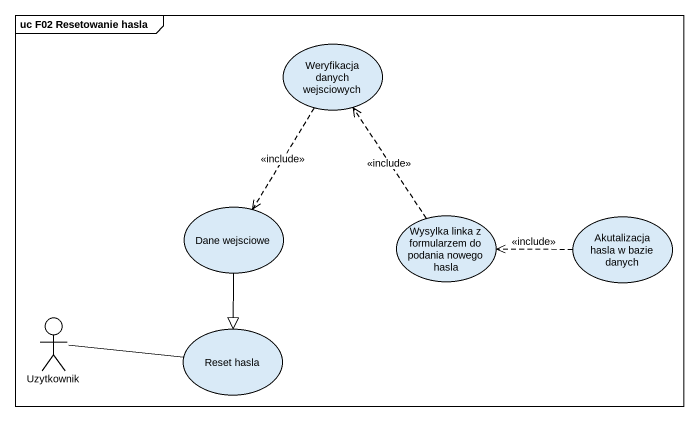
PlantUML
@startuml
mainframe uc F02 Resetowanie hasla
usecase "Weryfikacja danych wejsciowych" as Weryfikacja_danych
usecase "Dane wejsciowe" as Dane_wejsciowe
usecase "Wysylka linka z formularzem do podania nowego hasla" as Wysylka_linka_z_formularzem
usecase "Akutalizacja hasla w bazie danych" as Akutalizacja_hasla_w_bazie
actor Uzytkownik
usecase "Reset hasla" as Reset_hasla
Weryfikacja_danych ..> Dane_wejsciowe : <<include>>
Dane_wejsciowe --|> Reset_hasla
Wysylka_linka_z_formularzem .up.> Weryfikacja_danych : <<include>>
Akutalizacja_hasla_w_bazie .left.> Wysylka_linka_z_formularzem : <<include>>
Uzytkownik -right- Reset_hasla
@enduml
